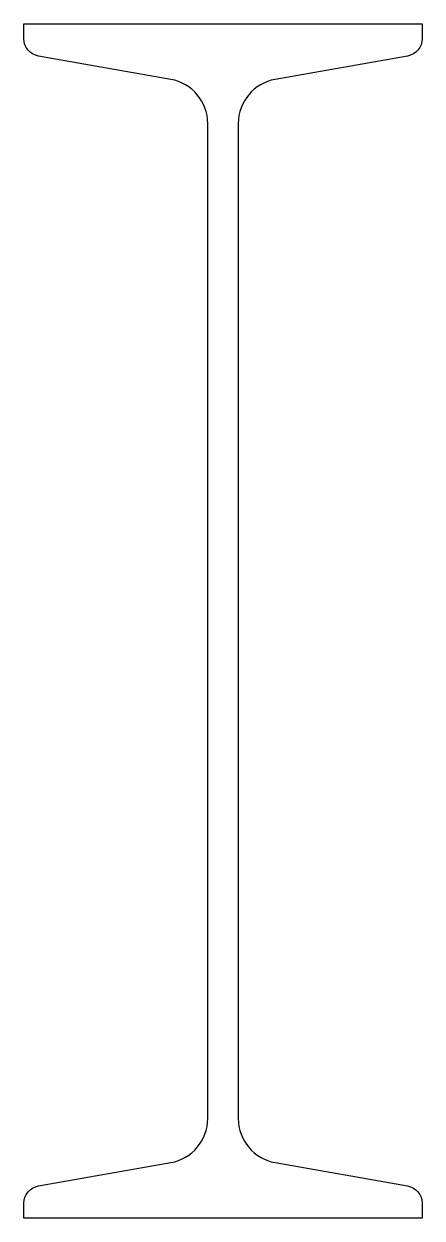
# Model space of a CAD drawing. Header units: inches. Extents: x -3 to 3, y -9 to 9.
import ezdxf

# ---------------------------------------------------------------- set-up
doc = ezdxf.new("R2010")
doc.units = ezdxf.units.IN
doc.layers.add('steel', color=7, linetype='Continuous')

msp = doc.modelspace()

# ---------------------------------------------------------------- linework, layer by layer
at = {"layer": 'steel'}
msp.add_lwpolyline([(3, 8.777, -0.36397), (2.78, 8.514), (0.787, 8.163, 0.36397), (0.23, 7.5), (0.23, -7.5, 0.36397), (0.787, -8.163), (2.78, -8.514, -0.36397), (3, -8.777), (3, -9), (-3, -9), (-3, -8.777, -0.36397), (-2.78, -8.514), (-0.787, -8.163, 0.36397), (-0.23, -7.5), (-0.23, 7.5, 0.36397), (-0.787, 8.163), (-2.78, 8.514, -0.36397), (-3, 8.777), (-3, 9), (3, 9)], format="xyb", close=True, dxfattribs=at)

doc.saveas('drawing.dxf')
